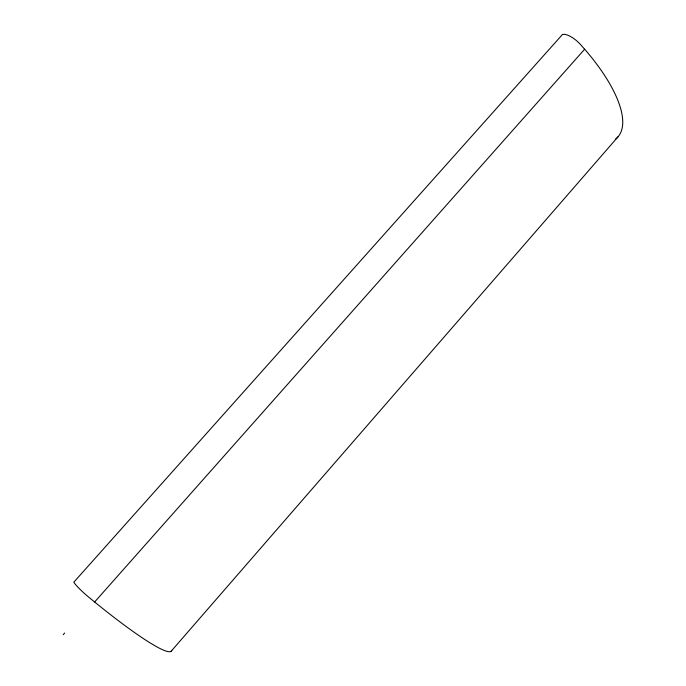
<?xml version="1.0" encoding="UTF-8"?>
<svg xmlns="http://www.w3.org/2000/svg" width="686" height="686" viewBox="0 0 686 686"><rect width="100%" height="100%" fill="white"/><g stroke="black" fill="none" stroke-linecap="round" stroke-linejoin="round"><path stroke-width="1.03" d="M171.311 651.065L618.137 136.668M63.215 634.696L64.673 633.049M94.634 601.999L584.644 49.203M171.68 650.414A127.913 14.072 41.1 0 1 94.891 602.214L89.446 597.755A18.222 2.161 41.2 0 1 74.594 583.392L73.831 582.182L562.537 34.411L564.329 34.3A16.73 6.749 42.1 0 1 580.536 44.581L584.849 49.435A118.129 44.376 42.5 0 1 615.291 139.301"/></g></svg>
